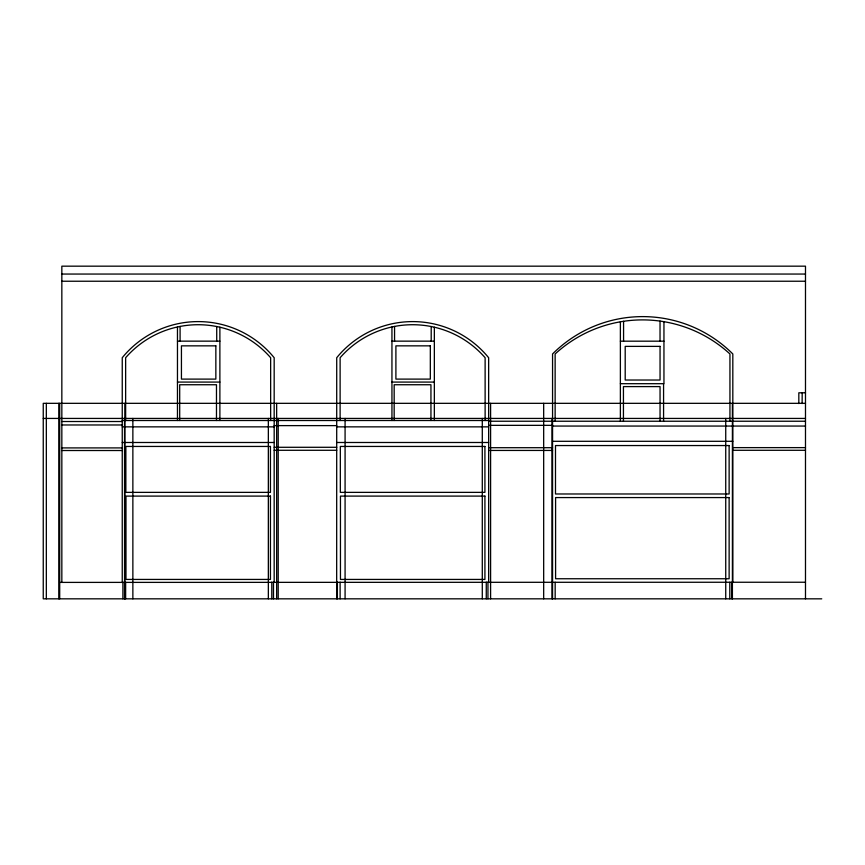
<?xml version="1.0" encoding="UTF-8"?>
<svg xmlns="http://www.w3.org/2000/svg" width="865" height="865" viewBox="0 0 865 865"><rect width="100%" height="100%" fill="white"/><g stroke="black" fill="none" stroke-linecap="round" stroke-linejoin="round"><path stroke-width="1.3" d="M59.696 582.404L805.488 582.242M61.837 274.054L805.488 274.054M61.837 281.233L805.488 281.233M177.466 341.145L219.883 341.145M391.942 341.145L434.349 341.145M620.378 341.178L663.952 341.178M177.466 382.081L219.883 382.081M391.942 382.081L434.349 382.081M620.378 383.692L663.952 383.692L663.952 321.683M805.488 392.796L798.827 392.796L798.827 403.577M805.488 403.328L43.25 403.328L43.25 598.829L821.75 598.829M43.25 418.433L805.488 418.433M122.246 420.509L488.649 420.509M488.649 421.233L805.488 421.233M61.837 421.514L122.246 421.514M61.837 424.975L122.246 424.975M488.649 425.342L552.562 425.342M274.173 425.623L336.723 425.623M552.562 426.056L805.488 426.056M122.246 426.856L274.173 426.856M336.723 426.856L488.649 426.856M552.562 441.301L732.817 441.301M122.246 442.491L274.173 442.491M336.723 442.491L488.649 442.491M274.173 447.292L336.723 447.292M488.649 447.702L552.562 447.702M732.817 447.627L805.488 447.627M61.837 447.908L122.246 447.908M274.173 450.287L336.723 450.287M732.817 450.287L805.488 450.287M61.837 450.514L122.246 450.514M488.649 450.438L552.562 450.438M805.488 598.829L805.488 266.171L61.837 266.171L61.837 582.404M802.201 392.796L802.115 403.577M732.817 582.242L732.817 353.958A127.501 127.458 -90 0 0 552.562 353.958L552.562 598.829M732.406 403.328L732.406 598.829M731.898 582.242L731.898 598.829M729.941 421.233L729.941 353.958A129.242 129.199 -90 0 0 555.135 353.958L555.135 421.233M729.79 582.242L729.79 598.829M725.735 418.433L725.735 598.829M663.574 383.692L663.574 421.233M660.049 421.233L660.049 386.601L623.438 386.601L623.438 421.233M660.027 321.088L660.027 341.178M623.568 321.304L623.568 341.178M620.378 321.812L620.378 421.233M555.168 582.242L555.168 598.829M551.989 418.433L551.989 598.829M543.674 403.328L543.674 598.829M490.596 403.328L490.596 598.829M488.649 582.113L488.649 357.721A97.983 97.95 -90 0 0 336.723 357.721L336.669 598.829M487.957 582.113L487.957 598.829M486.271 582.113L486.271 598.829M485.124 420.509L485.124 357.721A96.177 96.156 90 0 0 340.118 357.721L340.118 420.509M482.292 418.433L482.292 598.829M434.349 327.208L434.349 420.509M431.203 326.527L431.203 341.145M430.943 420.509L430.943 384.741L394.17 384.741L394.17 420.509M394.559 326.429L394.559 341.145M391.942 326.97L391.942 420.509M345.081 418.433L345.081 598.829M340.118 582.113L340.118 598.829M337.372 582.113L337.372 598.829M278.206 418.433L278.206 598.829M276.649 403.328L276.649 598.829M274.173 582.113L274.173 357.721A97.983 97.95 90 0 0 122.246 357.721L122.246 582.113M273.481 582.113L273.481 598.829M271.794 582.113L271.794 598.829M270.648 420.509L270.648 357.721A96.177 96.156 -90 0 0 125.641 357.721L125.641 420.509M268.345 418.433L268.345 598.829M219.883 327.208L219.883 420.509M216.726 326.527L216.726 341.145M216.477 420.509L216.477 384.741L179.693 384.741L179.693 420.509M180.093 326.429L180.093 341.145M177.466 326.97L177.466 420.509M132.864 418.433L132.864 598.829M125.641 582.113L125.641 598.829M124.83 403.328L124.83 598.829M124.549 418.433L124.549 598.829M122.895 582.113L122.895 598.829M59.696 403.328L59.696 598.829M58.777 403.328L58.777 598.829M46.332 403.328L46.332 598.829M215.85 345.849L181.434 345.849L181.434 379.108L215.85 379.108L215.85 345.849M430.327 345.849L395.9 345.849L395.9 379.108L430.327 379.108L430.327 345.849M660.049 346.378L625.2 346.378L625.2 380.027L660.049 380.027L660.049 346.378M729.13 445.551L555.492 445.551L555.492 493.98L729.13 493.98L729.13 445.551M270.442 446.448L125.858 446.448L125.858 492.369L270.442 492.369L270.442 446.448M484.919 446.448L340.334 446.448L340.334 492.369L484.919 492.369L484.919 446.448M270.442 496.099L125.976 496.099L125.976 579.431L270.442 579.431L270.442 496.099M484.919 496.099L340.453 496.099L340.453 579.431L484.919 579.431L484.919 496.099M729.13 497.57L555.59 497.57L555.59 578.75L729.13 578.75L729.13 497.57"/></g></svg>
